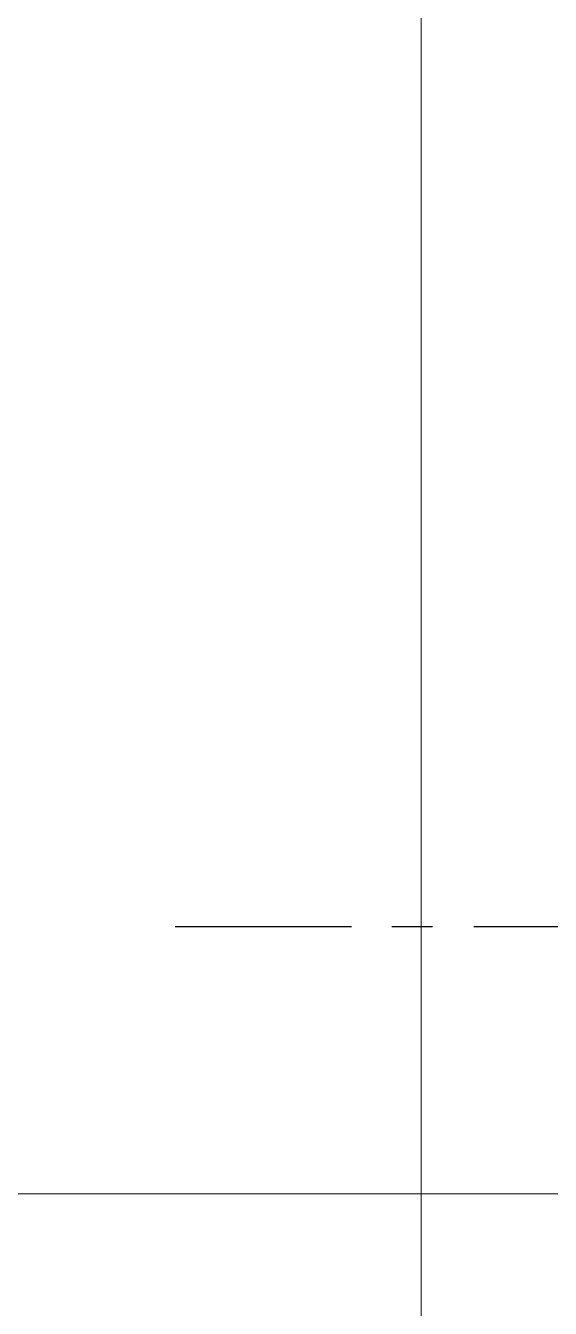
# Model space of a CAD drawing. Header units: millimetres. Extents: x 0 to 841, y 0 to 1189.
# Drawn here: x 391.6 to 429.9, y 705 to 798.6 of the extents above; entities that cross this region are included whole.
import ezdxf

# ---------------------------------------------------------------- set-up
doc = ezdxf.new("R2010")
doc.units = ezdxf.units.MM
doc.layers.add('C00-00-00', color=7, linetype='Continuous')
doc.layers.add('CBF-BF-BF', color=7, linetype='Continuous', true_color=0xbfbfbf)

msp = doc.modelspace()

# ---------------------------------------------------------------- linework, layer by layer
at = {"layer": 'C00-00-00', "lineweight": 25}
for points in [[(402.547667, 732.899361), (402.547667, 732.899361), (415.417, 732.899361), (415.417, 732.899361)], [(418.380333, 732.899361), (418.380333, 732.899361), (421.343667, 732.899361), (421.343667, 732.899361)], [(424.349333, 732.899361), (424.349333, 732.899361), (442.214, 732.899361), (442.214, 732.899361)]]:
    msp.add_open_spline(points, degree=3, dxfattribs=at)
at = {"layer": 'CBF-BF-BF', "lineweight": 9}
for points in [[(420.500001, 0), (420.500001, 1189.000035)], [(841.000001, 713.400021), (0, 713.400021)]]:
    msp.add_lwpolyline(points, dxfattribs=at)

doc.saveas('drawing.dxf')
